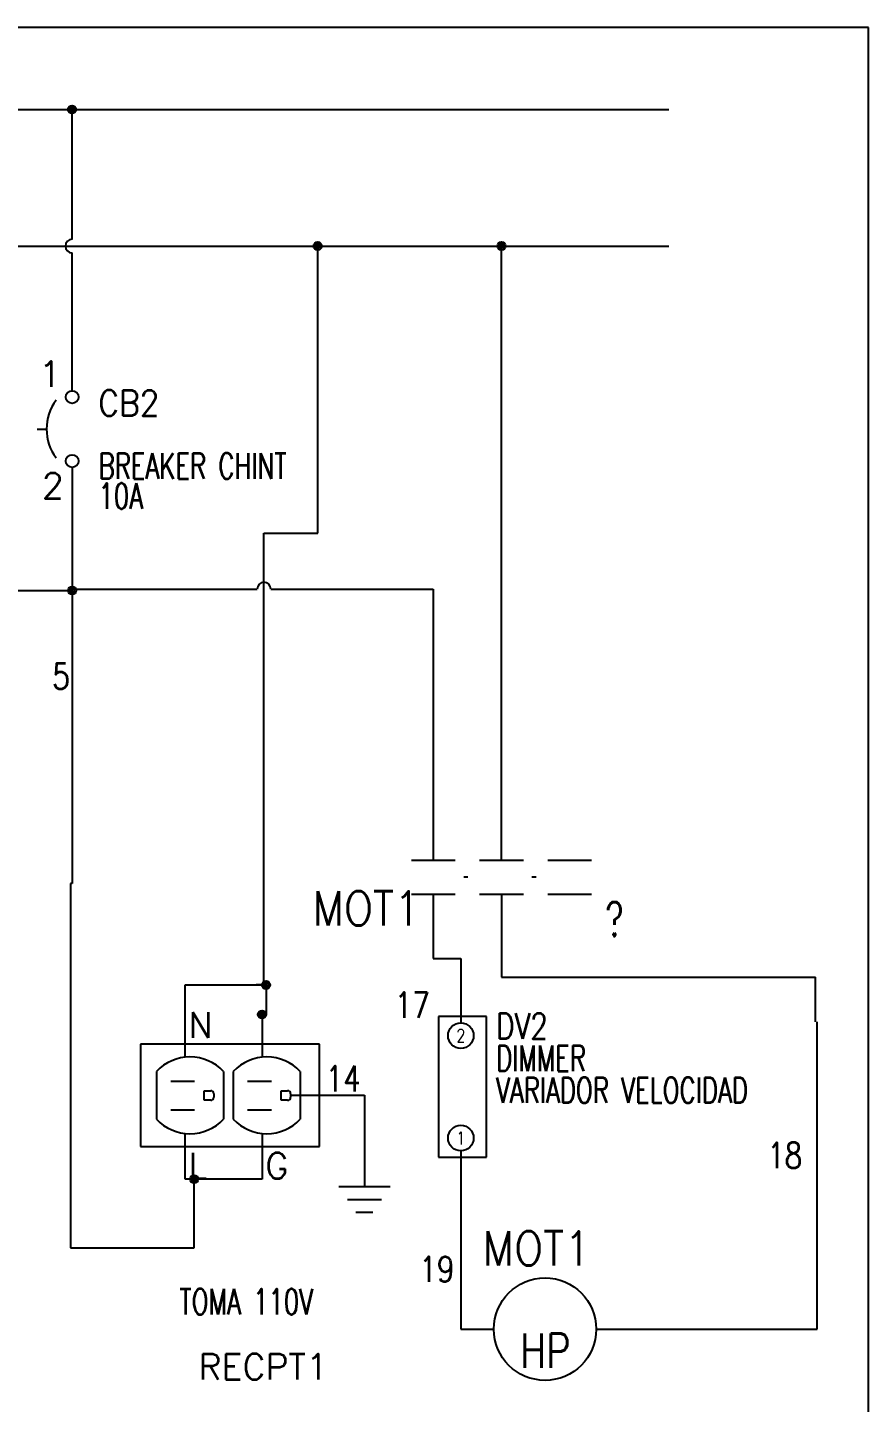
# Model space of a CAD drawing. Header units: millimetres. Extents: x 123.5 to 144.3, y 105.4 to 121.6.
# Drawn here: x 138.09 to 144.26, y 111.52 to 121.59 of the extents above; entities that cross this region are included whole.
import ezdxf
from ezdxf.enums import TextEntityAlignment as Align

# ---------------------------------------------------------------- set-up
doc = ezdxf.new("R2010")
doc.units = ezdxf.units.MM
doc.linetypes.add('HIDDEN2', pattern=[0.1875, 0.125, -0.0625])
for name, color, linetype in [('BLK_12AWG', 7, 'Continuous'), ('DESC', 250, 'Continuous'), ('LINK', 9, 'Continuous'), ('MISC', 7, 'Continuous'), ('SYMS', 7, 'Continuous'), ('TAGS', 250, 'Continuous'), ('TERMS', 250, 'Continuous'), ('WIRES', 7, 'Continuous'), ('XREFCHILD', 134, 'Continuous')]:
    doc.layers.add(name, color=color, linetype=linetype)
doc.layers.add('WIRENO', color=7, linetype='Continuous', true_color=0x000000)
doc.styles.add('WD', font='romans.shx')

# ---------------------------------------------------------------- blocks, each defined once
blk = doc.blocks.new('VCB1')
at = {"linetype": 'HIDDEN2'}
blk.add_line((-0.1712, 0), (-0.125, 0), dxfattribs=at)
for centre in [(0, 0.1562), (0, -0.1562)]:
    blk.add_circle(centre, 0.0312)
blk.add_arc((0.1094, 0), 0.2344, 143.1301, 216.8699)
at = {"style": 'WD'}
for tag, p, width in [('INST', (0.2188, 0.3883), 0.7), ('LOC', (0.2188, 0.2188), 0.7), ('TAG1', (0.1269, 0.0644), 0.9), ('XREF', (0.1287, -0.09), 0.7), ('DESC1', (0.1287, -0.242), 0.7), ('DESC2', (0.1287, -0.3893), 0.7)]:
    blk.add_attdef(tag, p, '', height=0.125, dxfattribs=dict(at, width=width))
at = {"linetype": 'Continuous', "style": 'WD'}
for tag, height, flags, p in [('TERM01', 0.125, 8, (-0.055, 0.2066)), ('CAT', 0.01, 9, (-0.1421, -0.0731)), ('MFG', 0.01, 9, (-0.1421, -0.0881))]:
    blk.add_attdef(tag, text='', height=height, dxfattribs=dict(at, flags=flags)).set_placement(p, align=Align.RIGHT)
at = {"style": 'WD', "width": 0.7}
blk.add_attdef('RATING1', text='', height=0.125, dxfattribs=at).set_placement((-0.1875, 0.0625), align=Align.RIGHT)
at = {"color": 7, "style": 'WD', "flags": 1}
for tag, p in [('X2TERM01', (0, 0.1875)), ('X8TERM02', (0, -0.1875))]:
    blk.add_attdef(tag, p, '', height=0.0125, dxfattribs=at)
at = {"color": 7, "style": 'WD'}
for tag, p in [('X4LINK', (-0.25, 0)), ('X1LINK', (0, 0))]:
    blk.add_attdef(tag, p, '', height=0.01, dxfattribs=at)
at = {"style": 'WD', "flags": 9}
for tag, p in [('FAMILY', (-0.1421, -0.0365)), ('CONTACT', (-0.1288, -0.1291))]:
    blk.add_attdef(tag, text='', height=0.01, dxfattribs=at).set_placement(p, align=Align.RIGHT)
at = {"linetype": 'Continuous', "style": 'WD', "flags": 9}
blk.add_attdef('ASSYCODE', text='', height=0.01, dxfattribs=at).set_placement((-0.1533, -0.1061), align=Align.CENTER)
at = {"linetype": 'Continuous', "style": 'WD', "flags": 8}
blk.add_attdef('TERM02', text='', height=0.125, dxfattribs=at).set_placement((-0.0407, -0.2134), align=Align.TOP_RIGHT)
blk = doc.blocks.new('WDDOT')
for radius in [0.03, 0.0187, 0.00929]:
    blk.add_circle((0, 0), radius)
blk = doc.blocks.new('WD_WNV')
at = {"style": 'WD', "flags": 1}
for tag, p in [('W01USER', (-0.0625, 0.0938)), ('W02USER', (-0.0625, 0.0859)), ('W03USER', (-0.0625, 0.0781)), ('W04USER', (-0.0625, 0.0703)), ('W05USER', (-0.0625, 0.0625)), ('W06USER', (-0.0625, 0.0547)), ('W07USER', (-0.0625, 0.0469)), ('W08USER', (-0.0625, 0.0391)), ('W09USER', (-0.0625, 0.0312)), ('W10USER', (-0.0625, 0.0234))]:
    blk.add_attdef(tag, text='', height=0.005, dxfattribs=at).set_placement(p, align=Align.CENTER)
at = {"linetype": 'Continuous', "style": 'WD', "width": 0.8}
blk.add_attdef('WIRENO', text='', height=0.125, dxfattribs=at).set_placement((-0.05, 0), align=Align.MIDDLE_RIGHT)
blk = doc.blocks.new('VCN1RDUP')
for p, q in [((-0.2188, 0.25), (-0.2188, -0.25)), ((0.6562, 0.25), (-0.2188, 0.25)), ((0.6562, -0.25), (0.6562, 0.25)), ((-0.1404, 0.117), (-0.1404, -0.117)), ((-0.071, 0.0695), (0.0461, 0.0695)), ((0.1872, 0.117), (0.1872, -0.117)), ((0.2346, 0.117), (0.2346, -0.117)), ((0.304, 0.0695), (0.4211, 0.0695)), ((0.5622, 0.117), (0.5622, -0.117)), ((0.093, -0.0242), (0.093, 0.0226)), ((0.093, 0.0226), (0.1249, 0.0226)), ((0.1399, 0.0076), (0.1399, -0.0092)), ((0.468, -0.0242), (0.468, 0.0226)), ((0.468, 0.0226), (0.4999, 0.0226)), ((0.5149, 0.0076), (0.5149, -0.0092)), ((0.1249, -0.0242), (0.093, -0.0242)), ((0.4999, -0.0242), (0.468, -0.0242)), ((-0.071, -0.0711), (0.0461, -0.0711)), ((0.304, -0.0711), (0.4211, -0.0711)), ((-0.2188, -0.25), (0.6562, -0.25))]:
    blk.add_line(p, q)
for centre, radius, start, end in [((0.0234, -0.039), 0.2262, 43.60282, 136.39718), ((0.3984, -0.039), 0.2262, 43.60282, 136.39718), ((0.1249, 0.0076), 0.015, 0, 90), ((0.4999, 0.0076), 0.015, 0, 90), ((0.1249, -0.0092), 0.015, 270, 0), ((0.4999, -0.0092), 0.015, 270, 0), ((0.0234, 0.039), 0.2262, 223.60282, 316.39718), ((0.3984, 0.039), 0.2262, 223.60282, 316.39718)]:
    blk.add_arc(centre, radius, start, end)
at = {"style": 'WD'}
for tag, width, p in [('INST', 0.7, (-0.2812, 0.5775)), ('LOC', 0.7, (-0.2812, 0.4079)), ('DESC1', 0.7, (-0.2812, 0.2516)), ('DESC2', 0.7, (-0.2812, 0.0954)), ('RATING1', 0.9, (-0.2812, -0.0609))]:
    blk.add_attdef(tag, text='', height=0.125, dxfattribs=dict(at, width=width)).set_placement(p, align=Align.RIGHT)
at = {"linetype": 'Continuous', "style": 'WD', "flags": 8}
for tag, p in [('TERM02', (0.0157, 0.2812)), ('TERM05', (0.3907, 0.2812)), ('TERM06', (0.5866, 0.0802))]:
    blk.add_attdef(tag, p, '', height=0.125, dxfattribs=at)
at = {"style": 'WD', "flags": 9}
blk.add_attdef('FAMILY', (-0.1523, 0.2047), '', height=0.01, rotation=90, dxfattribs=at)
at = {"linetype": 'Continuous', "style": 'WD', "flags": 9}
for tag, p in [('CAT', (-0.1082, 0.2297)), ('MFG', (-0.0887, 0.2278)), ('ASSYCODE', (-0.0714, 0.23))]:
    blk.add_attdef(tag, text='', height=0.01, rotation=90, dxfattribs=at).set_placement(p, align=Align.CENTER)
at = {"style": 'WD', "flags": 1}
for tag, p in [('X2TERM02', (0, 0.1875)), ('X2TERM05', (0.375, 0.1875)), ('X1TERM03', (0.1404, 0.0003)), ('X1TERM06', (0.5154, 0.0003)), ('X8TERM01', (0, -0.1875)), ('X8TERM04', (0.375, -0.1875))]:
    blk.add_attdef(tag, p, '', height=0.0125, dxfattribs=at)
at = {"style": 'WD'}
blk.add_attdef('TAG1', text='', height=0.125, dxfattribs=at).set_placement((-0.2812, -0.2171), align=Align.RIGHT)
at = {"linetype": 'Continuous', "style": 'WD', "flags": 8}
for tag, p in [('TERM01', (0.0157, -0.2812)), ('TERM04', (0.3907, -0.2812))]:
    blk.add_attdef(tag, text='', height=0.125, dxfattribs=at).set_placement(p, align=Align.TOP_LEFT)
blk = doc.blocks.new('VGND2')
for p, q in [((0.09375, 0), (-0.09375, 0)), ((-0.0625, -0.046875), (0.0625, -0.046875)), ((-0.03125, -0.09375), (0.03125, -0.09375))]:
    blk.add_line(p, q)
at = {"style": 'WD', "flags": 1}
blk.add_attdef('X2TERM01', (0, 0), '', height=0.01, dxfattribs=at)
blk = doc.blocks.new('WD_WNH')
at = {"linetype": 'Continuous', "style": 'WD', "width": 0.8}
blk.add_attdef('WIRENO', text='', height=0.125, dxfattribs=at).set_placement((0, 0.0625), align=Align.CENTER)
at = {"style": 'WD', "flags": 1}
for tag, p in [('W01USER', (0, 0.0781)), ('W02USER', (0, 0.0703)), ('W03USER', (0, 0.0625)), ('W04USER', (0, 0.0547)), ('W05USER', (0, 0.0469)), ('W06USER', (0, 0.0391)), ('W07USER', (0, 0.0312)), ('W08USER', (0, 0.0234)), ('W09USER', (0, 0.0156)), ('W10USER', (0, 0.0078))]:
    blk.add_attdef(tag, text='', height=0.005, dxfattribs=at).set_placement(p, align=Align.CENTER)
blk = doc.blocks.new('VMS21')
at = {"linetype": 'Continuous'}
for p, q in [((-0.08, 0.0625), (0.08, 0.0625)), ((-0.08, -0.0625), (0.08, -0.0625))]:
    blk.add_line(p, q, dxfattribs=at)
at = {"style": 'WD'}
for tag, p, width in [('INST', (0.125, 0.2808), 0.7), ('LOC', (0.125, 0.1113), 0.7), ('TAG2', (0.1269, -0.045), 0.9), ('XREF', (0.1287, -0.1994), 0.7), ('DESC1', (0.1287, -0.3514), 0.7), ('DESC2', (0.1287, -0.5076), 0.7), ('DESC3', (0.1287, -0.6639), 0.7)]:
    blk.add_attdef(tag, p, '', height=0.125, dxfattribs=dict(at, width=width))
at = {"linetype": 'Continuous', "style": 'WD', "width": 0.9, "flags": 8}
blk.add_attdef('TERM01', text='', height=0.125, dxfattribs=at).set_placement((-0.0312, 0.125), align=Align.RIGHT)
at = {"color": 7, "style": 'WD', "flags": 1}
for tag, p in [('X2TERM01', (0, 0.0625)), ('X8TERM02', (0, -0.0625))]:
    blk.add_attdef(tag, p, '', height=0.0125, dxfattribs=at)
at = {"style": 'WD'}
for tag, p, flags in [('FAMILY', (-0.1808, 0.0031), 9), ('CONTACT', (-0.1808, -0.0135), 1)]:
    blk.add_attdef(tag, p, '', height=0.01, dxfattribs=dict(at, flags=flags))
at = {"color": 7, "style": 'WD'}
for tag, p in [('X4LINK', (-0.1406, 0)), ('X1LINK', (0.125, 0))]:
    blk.add_attdef(tag, p, '', height=0.01, dxfattribs=at)
at = {"linetype": 'Continuous', "style": 'WD', "width": 0.9, "flags": 8}
blk.add_attdef('TERM02', text='', height=0.125, dxfattribs=at).set_placement((-0.0312, -0.125), align=Align.TOP_RIGHT)
blk = doc.blocks.new('HMO12')
blk.add_circle((0, 0), 0.1875)
at = {"style": 'WD'}
for tag, width, p in [('INST', 0.7, (-0.0257, 0.5595)), ('LOC', 0.7, (-0.0257, 0.3899)), ('TAG1', 0.9, (-0.0312, 0.2336)), ('RATING1', 0.8, (0, 0))]:
    blk.add_attdef(tag, text='', height=0.125, dxfattribs=dict(at, width=width)).set_placement(p, align=Align.CENTER)
at = {"style": 'WD', "flags": 9}
blk.add_attdef('FAMILY', text='', height=0.01, dxfattribs=at).set_placement((-0.0053, 0.1698), align=Align.CENTER)
at = {"linetype": 'Continuous', "style": 'WD', "flags": 1}
for tag, p in [('CAT', (0, 0.1593)), ('MFG', (0, 0.1404))]:
    blk.add_attdef(tag, text='', height=0.01, dxfattribs=at).set_placement(p, align=Align.MIDDLE)
at = {"style": 'WD'}
for tag, p, width in [('DESC1', (1.126, 0.0461), 0.9), ('DESC2', (1.126, -0.1101), 0.9), ('DESC3', (1.126, -0.2664), 0.9), ('RATING3', (1.125, -0.4226), 0.8), ('RATING4', (1.125, -0.5789), 0.8), ('WDTAGALT', (1.125, -0.75), 0.7)]:
    blk.add_attdef(tag, p, '', height=0.125, dxfattribs=dict(at, width=width))
at = {"linetype": 'Continuous', "style": 'WD', "flags": 9}
blk.add_attdef('ASSYCODE', text='', height=0.01, dxfattribs=at).set_placement((0, 0.125), align=Align.CENTER)
at = {"style": 'WD', "flags": 1}
for tag, p in [('X4TERM01', (-0.1875, 0)), ('X1TERM02', (0.1875, 0)), ('X0TERM03', (0.1326, -0.1326))]:
    blk.add_attdef(tag, p, '', height=0.0125, dxfattribs=at)
at = {"linetype": 'Continuous', "style": 'WD'}
blk.add_attdef('TERM01', text='', height=0.125, dxfattribs=at).set_placement((-0.2312, -0.0349), align=Align.TOP_RIGHT)
at = {"style": 'WD', "width": 0.8}
blk.add_attdef('RATING2', text='', height=0.125, dxfattribs=at).set_placement((0.0012, -0.0165), align=Align.TOP_CENTER)
at = {"linetype": 'Continuous', "style": 'WD'}
for tag, p in [('TERM02', (0.2312, -0.0349)), ('TERM03', (0.0625, -0.2188))]:
    blk.add_attdef(tag, text='', height=0.125, dxfattribs=at).set_placement(p, align=Align.TOP_LEFT)
blk = doc.blocks.new('VDV1T6')
for p, q in [((-0.1094, 0.3438), (-0.1094, -0.3438)), ((0.125, 0.3438), (-0.1094, 0.3438)), ((0.125, -0.3438), (0.125, 0.3438)), ((-0.1094, -0.3438), (0.125, -0.3438))]:
    blk.add_line(p, q)
for centre in [(0, 0.25), (0, -0.25)]:
    blk.add_circle(centre, 0.0625)
at = {"style": 'WD'}
for tag, p, width in [('INST', (0.1774, 0.5595), 0.7), ('LOC', (0.1774, 0.3899), 0.7), ('TAG1', (0.1719, 0.2336), 0.8), ('DESC1', (0.1719, 0.0774), 0.7), ('DESC2', (0.1719, -0.0789), 0.7), ('RATING1', (0.1875, -0.2351), 0.7), ('RATING2', (0.1875, -0.3914), 0.7), ('XREF', (0.1719, -0.5476), 0.7)]:
    blk.add_attdef(tag, p, '', height=0.125, dxfattribs=dict(at, width=width))
at = {"linetype": 'Continuous', "style": 'WD', "width": 0.8, "flags": 8}
for tag, p in [('TERM02', (0, 0.25)), ('TERM01', (0, -0.25))]:
    blk.add_attdef(tag, text='', height=0.0625, dxfattribs=at).set_placement(p, align=Align.MIDDLE)
at = {"style": 'WD', "flags": 1}
for tag, p in [('X2TERM02', (0, 0.3125)), ('X4TERM02', (-0.0625, 0.25)), ('X1TERM02', (0.0625, 0.25)), ('X4TERM01', (-0.0625, -0.25)), ('X1TERM01', (0.0625, -0.25)), ('X8TERM01', (0, -0.3125))]:
    blk.add_attdef(tag, p, '', height=0.0125, dxfattribs=at)
at = {"style": 'WD', "flags": 9}
blk.add_attdef('FAMILY', text='', height=0.01, dxfattribs=at).set_placement((0.1978, -0.0646), align=Align.CENTER)
at = {"linetype": 'Continuous', "style": 'WD', "flags": 9}
blk.add_attdef('ASSYCODE', text='', height=0.01, dxfattribs=at).set_placement((0.2031, -0.1094), align=Align.CENTER)
at = {"linetype": 'Continuous', "style": 'WD', "flags": 1}
for tag, p in [('MFG', (0.2031, -0.0939)), ('CAT', (0.2031, -0.0751))]:
    blk.add_attdef(tag, text='', height=0.01, dxfattribs=at).set_placement(p, align=Align.MIDDLE)

msp = doc.modelspace()

# ---------------------------------------------------------------- linework, layer by layer
at = {"color": 7, "linetype": 'Continuous'}
for p, q in [((144.256, 121.59), (123.506, 121.59)), ((144.256, 105.405), (144.256, 121.59))]:
    msp.add_line(p, q, dxfattribs=at)
at = {"layer": 'BLK_12AWG'}
for p, q in [((124.418, 120.99), (142.793, 120.99)), ((138.421, 120.949), (138.421, 120.99)), ((138.422, 120.04), (138.422, 120.949)), ((124.418, 119.99), (142.793, 119.99)), ((138.422, 118.931), (138.422, 119.94)), ((141.567, 115.495), (141.567, 119.99)), ((139.842, 114.58), (139.769, 114.58))]:
    msp.add_line(p, q, dxfattribs=at)
msp.add_arc((138.422, 119.99), 0.05, 90, 270, dxfattribs=at)
at = {"layer": 'LINK'}
for points in [[(141.32, 115.37), (141.29, 115.37)], [(141.82, 115.37), (141.79, 115.37)]]:
    msp.add_lwpolyline(points, dxfattribs=at)
at = {"layer": 'WIRES'}
for p, q in [((140.221, 117.887), (140.221, 119.99)), ((138.422, 118.369), (138.422, 115.324)), ((139.827, 114.58), (139.827, 117.887)), ((139.827, 117.887), (140.221, 117.887)), ((138.024, 117.468), (138.422, 117.468)), ((138.45, 117.479), (139.777, 117.479)), ((139.877, 117.479), (141.067, 117.479)), ((141.067, 117.479), (141.067, 115.495)), ((138.422, 115.324), (138.409, 115.324)), ((138.409, 115.324), (138.409, 113.117)), ((141.067, 115.245), (141.067, 114.774)), ((141.567, 115.245), (141.567, 114.638)), ((141.067, 114.774), (141.269, 114.774)), ((141.269, 114.774), (141.269, 114.303)), ((139.25, 114.054), (139.25, 114.58)), ((139.25, 114.58), (139.842, 114.58)), ((139.842, 114.58), (139.842, 114.364)), ((141.567, 114.638), (143.868, 114.638)), ((143.868, 114.31), (143.868, 114.638)), ((139.842, 114.364), (139.813, 114.364)), ((139.813, 114.364), (139.813, 114.054)), ((143.88, 112.06), (143.88, 114.31)), ((140.023, 113.773), (140.563, 113.773)), ((140.563, 113.773), (140.563, 113.103)), ((139.25, 113.158), (139.25, 113.491)), ((139.813, 113.491), (139.813, 113.158)), ((141.269, 113.365), (141.269, 112.06)), ((138.41, 113.117), (138.41, 112.655)), ((139.813, 113.158), (139.25, 113.158)), ((139.316, 112.655), (139.316, 113.148)), ((138.41, 112.655), (139.316, 112.655)), ((141.269, 112.06), (141.511, 112.06)), ((142.261, 112.06), (143.88, 112.06))]:
    msp.add_line(p, q, dxfattribs=at)
msp.add_arc((139.827, 117.479), 0.05, 0, 180, dxfattribs=at)

# ---------------------------------------------------------------- block references
at = {"layer": 'SYMS'}
for p in [(138.421, 120.99), (140.221, 119.99), (141.567, 119.99), (138.422, 117.468), (139.842, 114.58), (139.813, 114.364), (139.316, 113.158)]:
    msp.add_blockref('WDDOT', p, dxfattribs=at)
ref = msp.add_blockref('VCB1', (138.422, 118.65), dxfattribs=dict(at, xscale=1.5, yscale=1.5, zscale=1.5))
ref.add_attrib('DESC2', '10A', (138.615, 118.066), dxfattribs={"layer": 'DESC', "height": 0.1875, "style": 'WD', "width": 0.7})
ref.add_attrib('DESC1', 'BREAKER CHINT', (138.615, 118.287), dxfattribs={"layer": 'DESC', "height": 0.1875, "style": 'WD', "width": 0.7})
ref.add_attrib('TAG1', 'CB2', (138.613, 118.747), dxfattribs={"layer": 'TAGS', "height": 0.1875, "style": 'WD', "width": 0.9})
ref.add_attrib('TERM02', '2', dxfattribs={"layer": 'TERMS', "linetype": 'Continuous', "height": 0.188, "style": 'WD', "flags": 8}).set_placement((138.361, 118.33), align=Align.TOP_RIGHT)
ref.add_attrib('TERM01', '1', dxfattribs={"layer": 'TERMS', "linetype": 'Continuous', "height": 0.188, "style": 'WD', "flags": 8}).set_placement((138.34, 118.96), align=Align.RIGHT)
ref = msp.add_blockref('VMS21', (141.067, 115.37), dxfattribs=dict(at, xscale=2, yscale=2, zscale=2))
ref.add_attrib('XREF', '?', (142.327, 114.937), dxfattribs={"layer": 'XREFCHILD', "height": 0.25, "style": 'WD', "width": 0.7})
ref.add_attrib('TAG2', 'MOT1', (140.182, 115.016), dxfattribs={"layer": 'TAGS', "height": 0.25, "style": 'WD', "width": 0.9})
at = {"layer": 'SYMS', "xscale": 2, "yscale": 2, "zscale": 2}
for name, p in [('VMS21', (141.567, 115.37)), ('VMS21', (142.067, 115.37)), ('VGND2', (140.563, 113.103))]:
    msp.add_blockref(name, p, dxfattribs=at)
at = {"layer": 'SYMS'}
ref = msp.add_blockref('VCN1RDUP', (139.25, 113.772), dxfattribs=dict(at, xscale=1.5, yscale=1.5, zscale=1.5))
ref.add_attrib('TERM04', 'G', dxfattribs={"layer": 'TERMS', "linetype": 'Continuous', "height": 0.188, "style": 'WD', "flags": 8}).set_placement((139.836, 113.35), align=Align.TOP_LEFT)
ref.add_attrib('TERM01', 'L', dxfattribs={"layer": 'TERMS', "linetype": 'Continuous', "height": 0.188, "style": 'WD', "flags": 8}).set_placement((139.274, 113.35), align=Align.TOP_LEFT)
ref.add_attrib('TERM02', 'N', (139.274, 114.194), dxfattribs={"layer": 'TERMS', "linetype": 'Continuous', "height": 0.188, "style": 'WD', "flags": 8})
ref.add_attrib('DESC1', 'TOMA 110V', dxfattribs={"layer": 'DESC', "height": 0.1875, "style": 'WD', "width": 0.7}).set_placement((140.186, 112.168), align=Align.RIGHT)
ref.add_attrib('TAG1', 'RECPT1', dxfattribs={"layer": 'TAGS', "height": 0.1875, "style": 'WD'}).set_placement((140.296, 111.691), align=Align.RIGHT)
ref = msp.add_blockref('VDV1T6', (141.269, 113.834), dxfattribs=dict(at, xscale=1.5, yscale=1.5, zscale=1.5))
ref.add_attrib('DESC1', 'DIMMER', (141.527, 113.95), dxfattribs={"layer": 'DESC', "height": 0.1875, "style": 'WD', "width": 0.7})
ref.add_attrib('DESC2', 'VARIADOR VELOCIDAD', (141.527, 113.716), dxfattribs={"layer": 'DESC', "height": 0.1875, "style": 'WD', "width": 0.7})
ref.add_attrib('TERM02', '2', dxfattribs={"layer": 'TERMS', "linetype": 'Continuous', "height": 0.0938, "style": 'WD', "width": 0.8, "flags": 8}).set_placement((141.269, 114.209), align=Align.MIDDLE)
ref.add_attrib('TERM01', '1', dxfattribs={"layer": 'TERMS', "linetype": 'Continuous', "height": 0.0938, "style": 'WD', "width": 0.8, "flags": 8}).set_placement((141.269, 113.459), align=Align.MIDDLE)
ref.add_attrib('TAG1', 'DV2', (141.527, 114.185), dxfattribs={"layer": 'TAGS', "height": 0.1875, "style": 'WD', "width": 0.8})
ref = msp.add_blockref('HMO12', (141.886, 112.06), dxfattribs=dict(at, xscale=2, yscale=2, zscale=2))
ref.add_attrib('RATING2', 'HP', dxfattribs={"layer": 'MISC', "height": 0.25, "style": 'WD', "width": 0.8}).set_placement((141.889, 112.027), align=Align.TOP_CENTER)
ref.add_attrib('TAG1', 'MOT1', dxfattribs={"layer": 'TAGS', "height": 0.25, "style": 'WD', "width": 0.9}).set_placement((141.824, 112.527), align=Align.CENTER)
at = {"layer": 'WIRENO'}
ref = msp.add_blockref('WD_WNV', (138.48, 116.841), dxfattribs=dict(at, xscale=1.5, yscale=1.5, zscale=1.5))
ref.add_attrib('WIRENO', '5', dxfattribs={"linetype": 'Continuous', "height": 0.188, "style": 'WD', "width": 0.8}).set_placement((138.405, 116.841), align=Align.MIDDLE_RIGHT)
ref = msp.add_blockref('WD_WNV', (141.116, 114.434), dxfattribs=dict(at, xscale=1.5, yscale=1.5, zscale=1.5))
ref.add_attrib('WIRENO', '17', dxfattribs={"linetype": 'Continuous', "height": 0.1875, "style": 'WD', "width": 0.8}).set_placement((141.041, 114.434), align=Align.MIDDLE_RIGHT)
ref = msp.add_blockref('WD_WNH', (140.407, 113.706), dxfattribs=dict(at, xscale=1.5, yscale=1.5, zscale=1.5))
ref.add_attrib('WIRENO', '14', dxfattribs={"linetype": 'Continuous', "height": 0.1875, "style": 'WD', "width": 0.8}).set_placement((140.407, 113.8), align=Align.CENTER)
ref = msp.add_blockref('WD_WNV', (143.845, 113.333), dxfattribs=dict(at, xscale=1.5, yscale=1.5, zscale=1.5))
ref.add_attrib('WIRENO', '18', dxfattribs={"linetype": 'Continuous', "height": 0.1875, "style": 'WD', "width": 0.8}).set_placement((143.77, 113.333), align=Align.MIDDLE_RIGHT)
ref = msp.add_blockref('WD_WNV', (141.297, 112.499), dxfattribs=dict(at, xscale=1.5, yscale=1.5, zscale=1.5))
ref.add_attrib('WIRENO', '19', dxfattribs={"linetype": 'Continuous', "height": 0.1875, "style": 'WD', "width": 0.8}).set_placement((141.222, 112.499), align=Align.MIDDLE_RIGHT)

doc.saveas('drawing.dxf')
